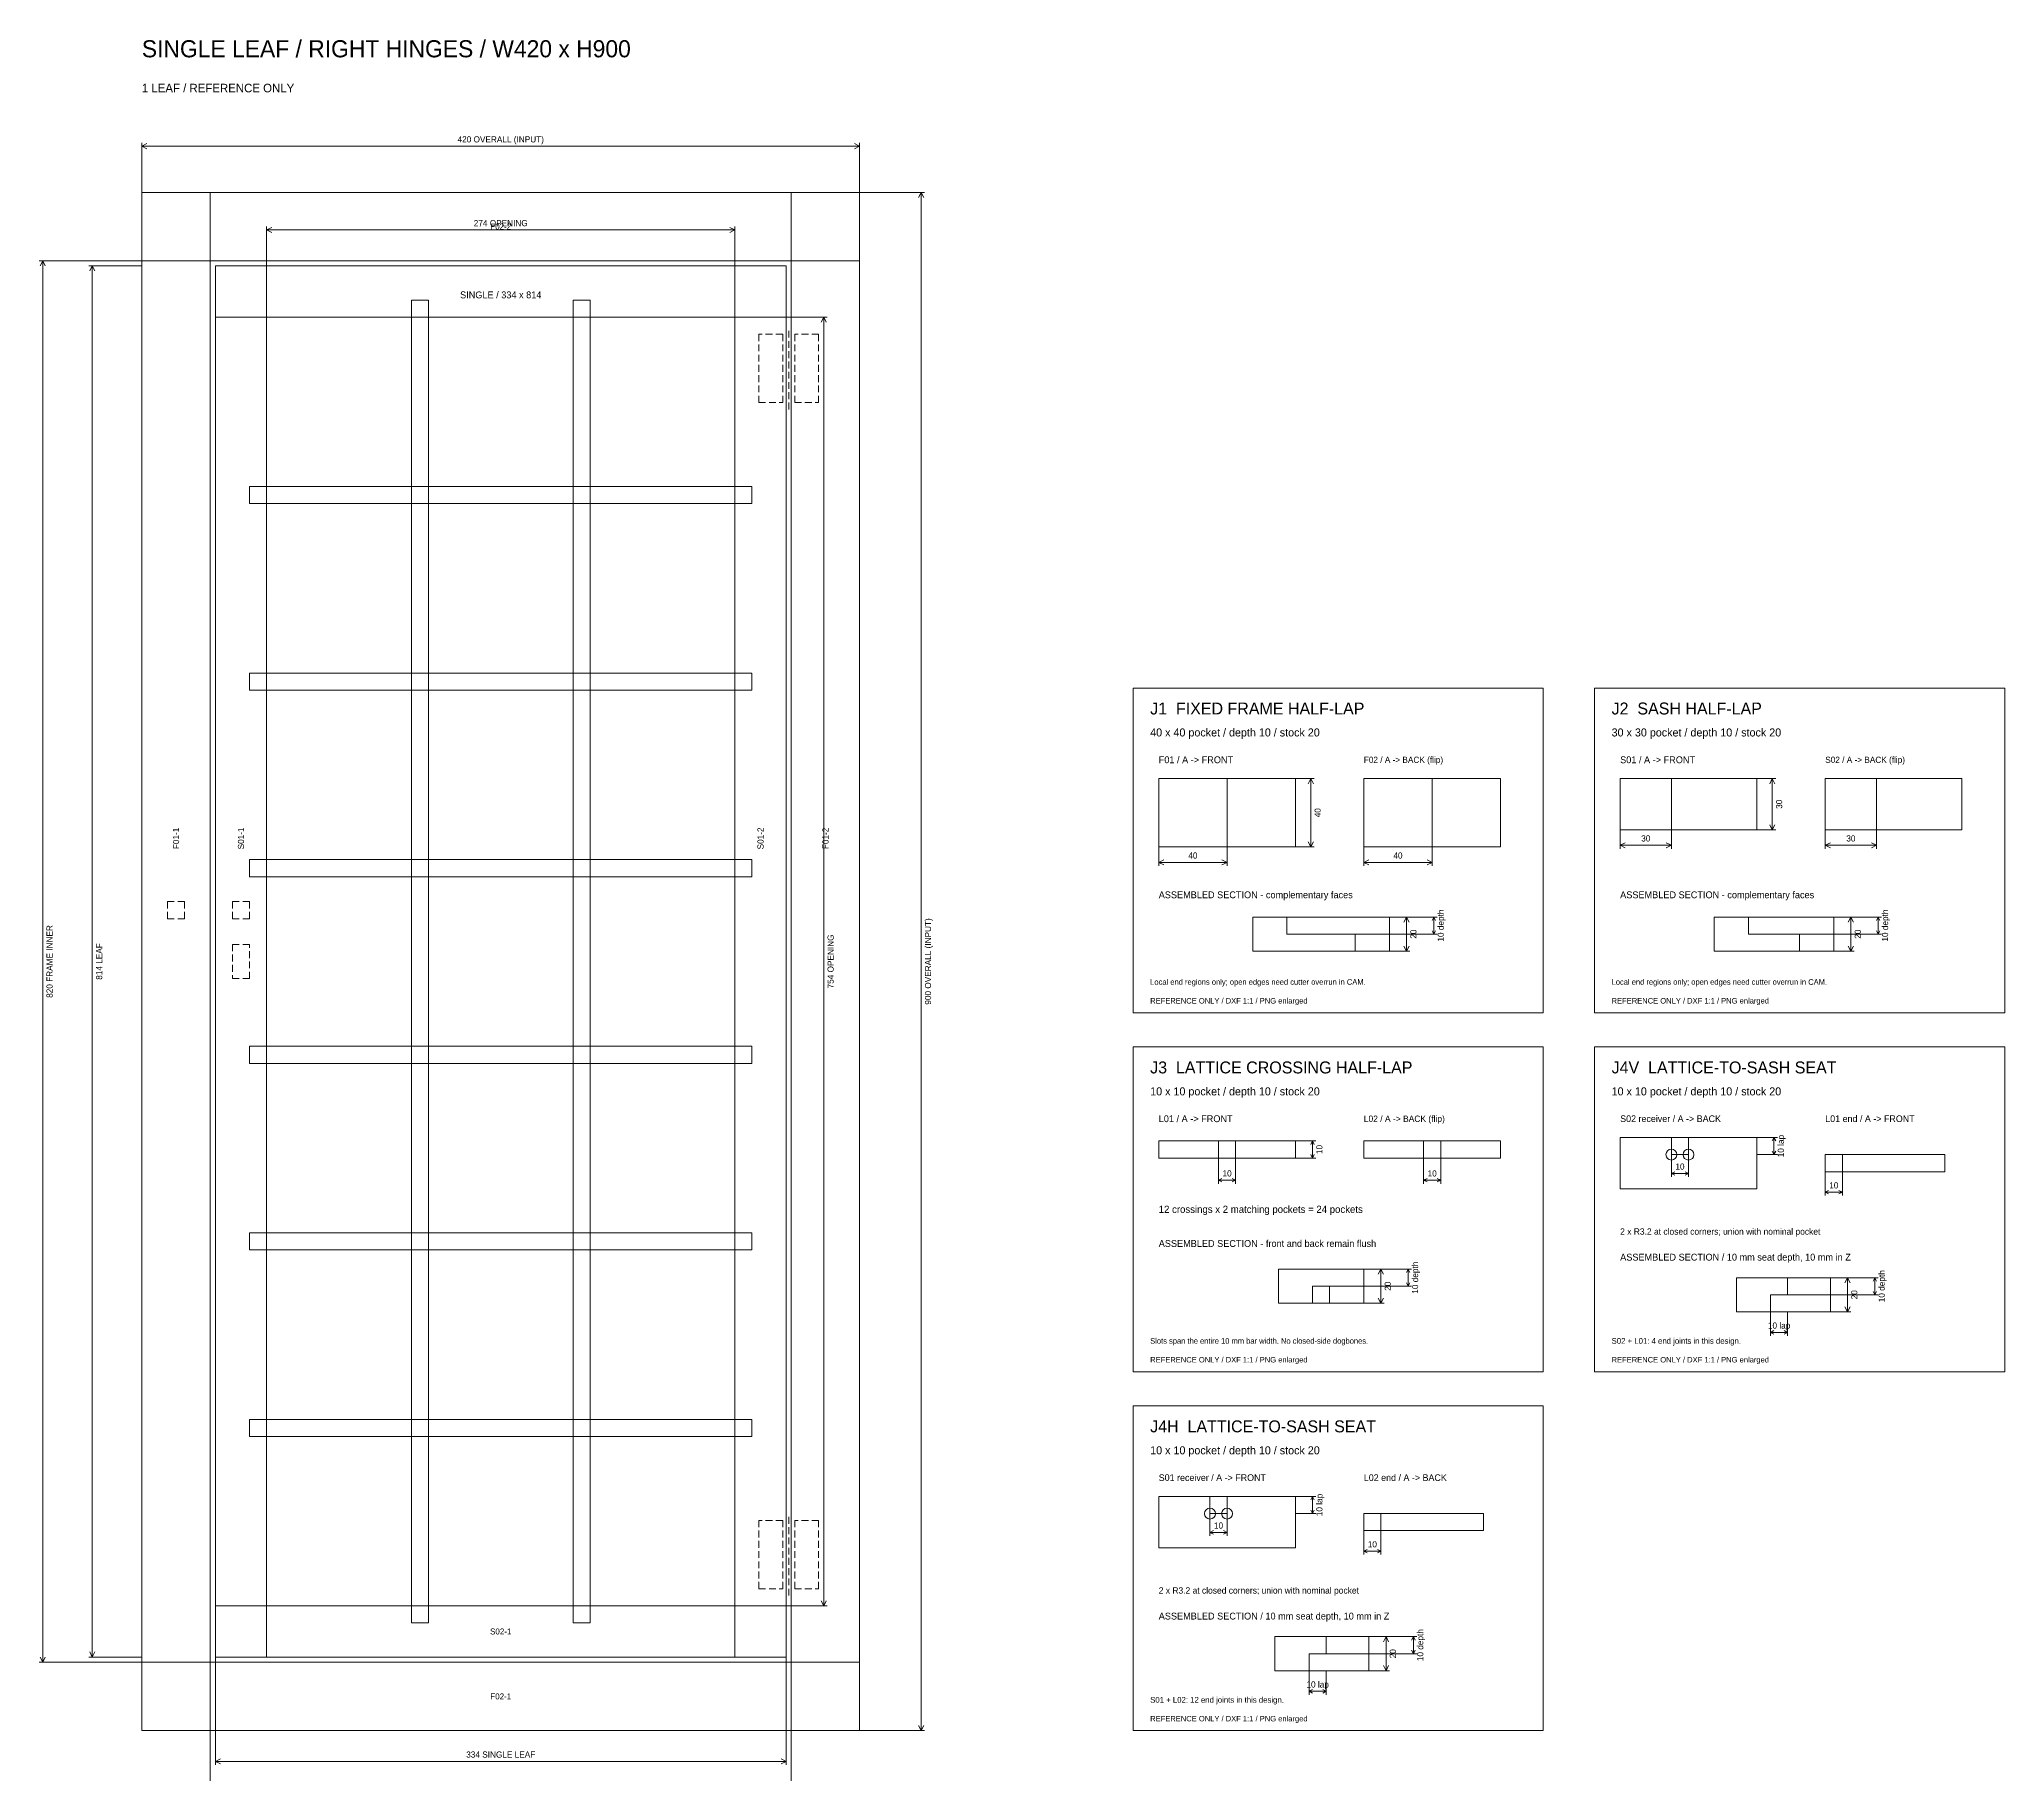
# Model space of a CAD drawing. Header units: millimetres. Extents: x -29 to 2440, y -456 to 1090.
# Drawn here: x 1290 to 2440, y 74 to 1090 of the extents above; entities that cross this region are included whole.
import ezdxf
from ezdxf.enums import TextEntityAlignment as Align

# ---------------------------------------------------------------- set-up
doc = ezdxf.new("R2010")
doc.units = ezdxf.units.MM
doc.linetypes.add('REF_DASH', pattern=[6, 4, -2])
for name, color, linetype, lineweight in [('ASSEMBLY_REFERENCE', 8, 'Continuous', 18), ('DIMENSIONS', 3, 'Continuous', 18), ('HINGE_REF', 4, 'REF_DASH', 18), ('JOINT_DETAILS_REF', 8, 'Continuous', 18), ('LATCH_REF', 4, 'REF_DASH', 18), ('NOTES', 7, 'Continuous', 18)]:
    doc.layers.add(name, color=color, linetype=linetype, lineweight=lineweight)

msp = doc.modelspace()

# ---------------------------------------------------------------- linework, layer by layer
at = {"layer": 'ASSEMBLY_REFERENCE'}
for points in [[(1350, 100), (1390, 100), (1390, 1000), (1350, 1000)], [(1770, 1000), (1770, 960), (1350, 960), (1350, 1000)], [(1770, 1000), (1730, 1000), (1730, 100), (1770, 100)], [(1393, 143), (1423, 143), (1423, 957), (1393, 957)], [(1727, 957), (1727, 927), (1393, 927), (1393, 957)], [(1727, 957), (1697, 957), (1697, 143), (1727, 143)], [(1517.7, 937), (1507.7, 937), (1507.7, 163), (1517.7, 163)], [(1612.3, 937), (1602.3, 937), (1602.3, 163), (1612.3, 163)], [(1707, 827.9), (1707, 817.9), (1413, 817.9), (1413, 827.9)], [(1707, 718.7), (1707, 708.7), (1413, 708.7), (1413, 718.7)], [(1707, 609.6), (1707, 599.6), (1413, 599.6), (1413, 609.6)], [(1707, 500.4), (1707, 490.4), (1413, 490.4), (1413, 500.4)], [(1707, 391.3), (1707, 381.3), (1413, 381.3), (1413, 391.3)], [(1707, 282.1), (1707, 272.1), (1413, 272.1), (1413, 282.1)], [(1393, 143), (1393, 173), (1727, 173), (1727, 143)], [(1350, 100), (1350, 140), (1770, 140), (1770, 100)]]:
    msp.add_lwpolyline(points, close=True, dxfattribs=at)
at = {"layer": 'ASSEMBLY_REFERENCE', "linetype": 'REF_DASH'}
msp.add_lwpolyline([(1423, 173), (1697, 173), (1697, 927), (1423, 927)], close=True, dxfattribs=at)
at = {"layer": 'DIMENSIONS'}
for p, q in [((1350, 1000), (1350, 1029)), ((1350, 1027), (1353, 1028.5)), ((1350, 1027), (1770, 1027)), ((1350, 1027), (1353, 1025.5)), ((1770, 1027), (1767, 1028.5)), ((1770, 1027), (1767, 1025.5)), ((1770, 1000), (1770, 1029)), ((1770, 1000), (1808, 1000)), ((1806, 1000), (1804.5, 997)), ((1806, 100), (1806, 1000)), ((1806, 1000), (1807.5, 997)), ((1423, 927), (1423, 980)), ((1423, 978), (1426, 979.5)), ((1423, 978), (1697, 978)), ((1423, 978), (1426, 976.5)), ((1697, 978), (1694, 979.5)), ((1697, 978), (1694, 976.5)), ((1697, 927), (1697, 980)), ((1390, 960), (1290, 960)), ((1292, 960), (1290.5, 957)), ((1292, 140), (1292, 960)), ((1292, 960), (1293.5, 957)), ((1350, 957), (1319, 957)), ((1321, 957), (1319.5, 954)), ((1321, 143), (1321, 957)), ((1321, 957), (1322.5, 954)), ((1697, 927), (1751, 927)), ((1749, 927), (1747.5, 924)), ((1749, 173), (1749, 927)), ((1749, 927), (1750.5, 924)), ((2025, 657), (2036, 657)), ((2034, 657), (2032.5, 654)), ((2034, 617), (2034, 657)), ((2034, 657), (2035.5, 654)), ((2295, 657), (2306, 657)), ((2304, 657), (2302.5, 654)), ((2304, 627), (2304, 657)), ((2304, 657), (2305.5, 654)), ((2215, 627), (2215, 616)), ((2245, 627), (2245, 616)), ((2295, 627), (2306, 627)), ((2304, 627), (2302.5, 630)), ((2304, 627), (2305.5, 630)), ((2335, 627), (2335, 616)), ((2365, 627), (2365, 616)), ((1945, 617), (1945, 606)), ((1945, 608), (1948, 609.5)), ((1985, 608), (1982, 609.5)), ((1985, 617), (1985, 606)), ((2025, 617), (2036, 617)), ((2034, 617), (2032.5, 620)), ((2034, 617), (2035.5, 620)), ((2065, 617), (2065, 606)), ((2065, 608), (2068, 609.5)), ((2105, 608), (2102, 609.5)), ((2105, 617), (2105, 606)), ((2215, 618), (2218, 619.5)), ((2215, 618), (2245, 618)), ((2215, 618), (2218, 616.5)), ((2245, 618), (2242, 619.5)), ((2245, 618), (2242, 616.5)), ((2335, 618), (2338, 619.5)), ((2335, 618), (2365, 618)), ((2335, 618), (2338, 616.5)), ((2365, 618), (2362, 619.5)), ((2365, 618), (2362, 616.5)), ((1945, 608), (1985, 608)), ((1945, 608), (1948, 606.5)), ((1985, 608), (1982, 606.5)), ((2065, 608), (2105, 608)), ((2065, 608), (2068, 606.5)), ((2105, 608), (2102, 606.5)), ((2060, 576), (2108, 576)), ((2080, 576), (2092, 576)), ((2090, 576), (2088.5, 573)), ((2090, 556), (2090, 576)), ((2090, 576), (2091.5, 573)), ((2106, 576), (2105, 574)), ((2106, 566), (2106, 576)), ((2106, 576), (2107, 574)), ((2320, 576), (2368, 576)), ((2340, 576), (2352, 576)), ((2350, 576), (2348.5, 573)), ((2350, 556), (2350, 576)), ((2350, 576), (2351.5, 573)), ((2366, 576), (2365, 574)), ((2366, 566), (2366, 576)), ((2366, 576), (2367, 574)), ((2060, 566), (2108, 566)), ((2106, 566), (2105, 568)), ((2106, 566), (2107, 568)), ((2320, 566), (2368, 566)), ((2366, 566), (2365, 568)), ((2366, 566), (2367, 568)), ((2080, 556), (2092, 556)), ((2090, 556), (2088.5, 559)), ((2090, 556), (2091.5, 559)), ((2340, 556), (2352, 556)), ((2350, 556), (2348.5, 559)), ((2350, 556), (2351.5, 559)), ((2025, 445), (2037, 445)), ((2035, 445), (2034, 443)), ((2035, 435), (2034, 437)), ((2035, 435), (2035, 445)), ((2035, 445), (2036, 443)), ((2035, 435), (2036, 437)), ((2245, 437), (2245, 424)), ((2255, 437), (2255, 424)), ((2295, 447), (2307, 447)), ((2295, 437), (2307, 437)), ((2305, 447), (2304, 445)), ((2305, 437), (2304, 439)), ((2305, 437), (2305, 447)), ((2305, 447), (2306, 445)), ((2305, 437), (2306, 439)), ((1980, 435), (1980, 420)), ((1990, 435), (1990, 420)), ((2025, 435), (2037, 435)), ((2100, 435), (2100, 420)), ((2110, 435), (2110, 420)), ((2245, 426), (2247, 427)), ((2245, 426), (2255, 426)), ((2245, 426), (2247, 425)), ((2255, 426), (2253, 427)), ((2255, 426), (2253, 425)), ((2335, 427), (2335, 413)), ((2345, 427), (2345, 413)), ((1980, 422), (1982, 423)), ((1980, 422), (1990, 422)), ((1980, 422), (1982, 421)), ((1990, 422), (1988, 423)), ((1990, 422), (1988, 421)), ((2100, 422), (2102, 423)), ((2100, 422), (2110, 422)), ((2100, 422), (2102, 421)), ((2110, 422), (2108, 423)), ((2110, 422), (2108, 421)), ((2335, 415), (2337, 416)), ((2335, 415), (2345, 415)), ((2335, 415), (2337, 414)), ((2345, 415), (2343, 416)), ((2345, 415), (2343, 414)), ((2045, 370), (2093, 370)), ((2065, 370), (2077, 370)), ((2075, 370), (2073.5, 367)), ((2075, 350), (2075, 370)), ((2075, 370), (2076.5, 367)), ((2091, 370), (2090, 368)), ((2091, 360), (2091, 370)), ((2091, 370), (2092, 368)), ((2045, 360), (2093, 360)), ((2091, 360), (2090, 362)), ((2091, 360), (2092, 362)), ((2313, 365), (2366, 365)), ((2338, 365), (2350, 365)), ((2348, 365), (2346.5, 362)), ((2348, 345), (2348, 365)), ((2348, 365), (2349.5, 362)), ((2364, 365), (2363, 363)), ((2364, 355), (2363, 357)), ((2364, 355), (2364, 365)), ((2364, 365), (2365, 363)), ((2364, 355), (2365, 357)), ((2065, 350), (2077, 350)), ((2075, 350), (2073.5, 353)), ((2075, 350), (2076.5, 353)), ((2303, 345), (2303, 331)), ((2313, 355), (2366, 355)), ((2313, 345), (2313, 331)), ((2338, 345), (2350, 345)), ((2348, 345), (2346.5, 348)), ((2348, 345), (2349.5, 348)), ((2303, 333), (2305, 334)), ((2313, 333), (2311, 334)), ((2303, 333), (2313, 333)), ((2303, 333), (2305, 332)), ((2313, 333), (2311, 332)), ((2025, 237), (2037, 237)), ((2035, 237), (2034, 235)), ((2035, 227), (2035, 237)), ((2035, 237), (2036, 235)), ((1975, 227), (1975, 214)), ((1985, 227), (1985, 214)), ((2025, 227), (2037, 227)), ((2035, 227), (2034, 229)), ((2035, 227), (2036, 229)), ((1975, 216), (1977, 217)), ((1975, 216), (1985, 216)), ((1975, 216), (1977, 215)), ((1985, 216), (1983, 217)), ((1985, 216), (1983, 215)), ((2065, 217), (2065, 203)), ((2075, 217), (2075, 203)), ((2065, 205), (2067, 206)), ((2065, 205), (2075, 205)), ((2065, 205), (2067, 204)), ((2075, 205), (2073, 206)), ((2075, 205), (2073, 204)), ((1697, 173), (1751, 173)), ((1749, 173), (1747.5, 176)), ((1749, 173), (1750.5, 176)), ((2043, 155), (2096, 155)), ((2068, 155), (2080, 155)), ((2078, 155), (2076.5, 152)), ((2078, 135), (2078, 155)), ((2078, 155), (2079.5, 152)), ((2094, 155), (2093, 153)), ((2094, 145), (2094, 155)), ((2094, 155), (2095, 153)), ((1390, 140), (1290, 140)), ((1292, 140), (1290.5, 143)), ((1292, 140), (1293.5, 143)), ((1350, 143), (1319, 143)), ((1321, 143), (1319.5, 146)), ((1321, 143), (1322.5, 146)), ((1390, 140), (1390, 26)), ((1393, 143), (1393, 80)), ((1727, 143), (1727, 80)), ((1730, 140), (1730, 26)), ((2043, 145), (2096, 145)), ((2078, 135), (2076.5, 138)), ((2078, 135), (2079.5, 138)), ((2094, 145), (2093, 147)), ((2094, 145), (2095, 147)), ((2033, 135), (2033, 121)), ((2043, 135), (2043, 121)), ((2068, 135), (2080, 135)), ((2033, 123), (2035, 124)), ((2033, 123), (2043, 123)), ((2033, 123), (2035, 122)), ((2043, 123), (2041, 124)), ((2043, 123), (2041, 122)), ((1770, 100), (1808, 100)), ((1806, 100), (1804.5, 103)), ((1806, 100), (1807.5, 103)), ((1393, 82), (1396, 83.5)), ((1393, 82), (1727, 82)), ((1393, 82), (1396, 80.5)), ((1727, 82), (1724, 83.5)), ((1727, 82), (1724, 80.5))]:
    msp.add_line(p, q, dxfattribs=at)
at = {"layer": 'HINGE_REF'}
for p, q in [((1728.5, 873), (1728.5, 921)), ((1728.5, 179), (1728.5, 227))]:
    msp.add_line(p, q, dxfattribs=at)
for points in [[(1725, 877), (1725, 917), (1711, 917), (1711, 877)], [(1746, 877), (1746, 917), (1732, 917), (1732, 877)], [(1725, 183), (1725, 223), (1711, 223), (1711, 183)], [(1746, 183), (1746, 223), (1732, 223), (1732, 183)]]:
    msp.add_lwpolyline(points, close=True, dxfattribs=at)
at = {"layer": 'JOINT_DETAILS_REF'}
for points in [[(1945, 617), (2025, 617), (2025, 657), (1945, 657)], [(1945, 617), (1985, 617), (1985, 657), (1945, 657)], [(2065, 617), (2145, 617), (2145, 657), (2065, 657)], [(2065, 617), (2105, 617), (2105, 657), (2065, 657)], [(2215, 627), (2295, 627), (2295, 657), (2215, 657)], [(2215, 627), (2245, 627), (2245, 657), (2215, 657)], [(2335, 627), (2415, 627), (2415, 657), (2335, 657)], [(2335, 627), (2365, 627), (2365, 657), (2335, 657)], [(2000, 556), (2060, 556), (2060, 566), (2020, 566), (2020, 576), (2000, 576)], [(2020, 566), (2060, 566), (2060, 556), (2080, 556), (2080, 576), (2020, 576)], [(2270, 556), (2320, 556), (2320, 566), (2290, 566), (2290, 576), (2270, 576)], [(2290, 566), (2320, 566), (2320, 556), (2340, 556), (2340, 576), (2290, 576)], [(1945, 435), (2025, 435), (2025, 445), (1945, 445)], [(1980, 435), (1990, 435), (1990, 445), (1980, 445)], [(2065, 435), (2145, 435), (2145, 445), (2065, 445)], [(2100, 435), (2110, 435), (2110, 445), (2100, 445)], [(2215, 417), (2295, 417), (2295, 447), (2215, 447)], [(2245, 437), (2255, 437), (2255, 447), (2245, 447)], [(2335, 427), (2405, 427), (2405, 437), (2335, 437)], [(2335, 427), (2345, 427), (2345, 437), (2335, 437)], [(2015, 350), (2035, 350), (2035, 360), (2045, 360), (2045, 350), (2065, 350), (2065, 370), (2015, 370)], [(2035, 350), (2045, 350), (2045, 360), (2035, 360)], [(2283, 345), (2303, 345), (2303, 355), (2313, 355), (2313, 365), (2283, 365)], [(2303, 345), (2338, 345), (2338, 365), (2313, 365), (2313, 355), (2303, 355)], [(1945, 207), (2025, 207), (2025, 237), (1945, 237)], [(1975, 227), (1985, 227), (1985, 237), (1975, 237)], [(2065, 217), (2135, 217), (2135, 227), (2065, 227)], [(2065, 217), (2075, 217), (2075, 227), (2065, 227)], [(2013, 135), (2033, 135), (2033, 145), (2043, 145), (2043, 155), (2013, 155)], [(2033, 135), (2068, 135), (2068, 155), (2043, 155), (2043, 145), (2033, 145)]]:
    msp.add_lwpolyline(points, close=True, dxfattribs=at)
for points in [[(2248.2, 437, 1), (2241.8, 437, 1)], [(2258.2, 437, 1), (2251.8, 437, 1)], [(1978.2, 227, 1), (1971.8, 227, 1)], [(1988.2, 227, 1), (1981.8, 227, 1)]]:
    msp.add_lwpolyline(points, format="xyb", close=True, dxfattribs=at)
at = {"layer": 'LATCH_REF'}
for points in [[(1375, 575), (1375, 585), (1365, 585), (1365, 575)], [(1413, 575), (1413, 585), (1403, 585), (1403, 575)], [(1413, 540), (1413, 560), (1403, 560), (1403, 540)]]:
    msp.add_lwpolyline(points, close=True, dxfattribs=at)
at = {"layer": 'NOTES'}
for points in [[(1930, 520), (2170, 520), (2170, 710), (1930, 710)], [(2200, 520), (2440, 520), (2440, 710), (2200, 710)], [(1930, 310), (2170, 310), (2170, 500), (1930, 500)], [(2200, 310), (2440, 310), (2440, 500), (2200, 500)], [(1930, 100), (2170, 100), (2170, 290), (1930, 290)]]:
    msp.add_lwpolyline(points, close=True, dxfattribs=at)

# ---------------------------------------------------------------- texts
at = {"layer": 'ASSEMBLY_REFERENCE'}
for s, height, p in [('F02-2', 3.5, (1560, 980)), ('SINGLE / 334 x 814', 4, (1560, 940)), ('S02-1', 3.5, (1560, 158)), ('F02-1', 3.5, (1560, 120))]:
    msp.add_text(s, height=height, dxfattribs=at).set_placement(p, align=Align.MIDDLE_CENTER)
for s, p in [('F01-1', (1370, 622)), ('S01-1', (1408, 622)), ('S01-2', (1712, 622)), ('F01-2', (1750, 622))]:
    msp.add_text(s, height=3.6, rotation=90, dxfattribs=at).set_placement(p, align=Align.MIDDLE_CENTER)
at = {"layer": 'DIMENSIONS'}
for s, p in [('420 OVERALL (INPUT)', (1560, 1031)), ('274 OPENING', (1560, 982)), ('30', (2230, 622)), ('30', (2350, 622)), ('40', (1965, 612)), ('40', (2085, 612)), ('10', (1985, 426)), ('10', (2105, 426)), ('10', (2250, 430)), ('10', (2340, 419)), ('10 lap', (2308, 337)), ('10', (1980, 220)), ('10', (2070, 209)), ('10 lap', (2038, 127)), ('334 SINGLE LEAF', (1560, 86))]:
    msp.add_text(s, height=3.6, dxfattribs=at).set_placement(p, align=Align.MIDDLE_CENTER)
for s, p in [('30', (2308, 642)), ('40', (2038, 637)), ('10 depth', (2110, 571)), ('10 depth', (2370, 571)), ('820 FRAME INNER', (1296, 550)), ('754 OPENING', (1753, 550)), ('900 OVERALL (INPUT)', (1810, 550)), ('20', (2094, 566)), ('20', (2354, 566)), ('814 LEAF', (1325, 550)), ('10', (2039, 440)), ('10 lap', (2309, 442)), ('10 depth', (2095, 365)), ('10 depth', (2368, 360)), ('20', (2079, 360)), ('20', (2352, 355)), ('10 lap', (2039, 232)), ('10 depth', (2098, 150)), ('20', (2082, 145))]:
    msp.add_text(s, height=3.6, rotation=90, dxfattribs=at).set_placement(p, align=Align.MIDDLE_CENTER)
at = {"layer": 'NOTES'}
for s, height, p in [('SINGLE LEAF / RIGHT HINGES / W420 x H900', 10, (1350, 1084)), ('1 LEAF / REFERENCE ONLY', 5, (1350, 1061)), ('J1  FIXED FRAME HALF-LAP', 7, (1940, 698)), ('J2  SASH HALF-LAP', 7, (2210, 698)), ('40 x 40 pocket / depth 10 / stock 20', 4.7, (1940, 684)), ('30 x 30 pocket / depth 10 / stock 20', 4.7, (2210, 684)), ('F01 / A -> FRONT', 4, (1945, 668)), ('F02 / A -> BACK (flip)', 3.6, (2065, 668)), ('S01 / A -> FRONT', 4, (2215, 668)), ('S02 / A -> BACK (flip)', 3.6, (2335, 668)), ('ASSEMBLED SECTION - complementary faces', 4, (1945, 589)), ('ASSEMBLED SECTION - complementary faces', 4, (2215, 589)), ('Local end regions only; open edges need cutter overrun in CAM.', 3.3, (1940, 538)), ('Local end regions only; open edges need cutter overrun in CAM.', 3.3, (2210, 538)), ('REFERENCE ONLY / DXF 1:1 / PNG enlarged', 3.2, (1940, 527)), ('REFERENCE ONLY / DXF 1:1 / PNG enlarged', 3.2, (2210, 527)), ('J3  LATTICE CROSSING HALF-LAP', 7, (1940, 488)), ('J4V  LATTICE-TO-SASH SEAT', 7, (2210, 488)), ('10 x 10 pocket / depth 10 / stock 20', 4.7, (1940, 474)), ('10 x 10 pocket / depth 10 / stock 20', 4.7, (2210, 474)), ('L01 / A -> FRONT', 4, (1945, 458)), ('L02 / A -> BACK (flip)', 3.7, (2065, 458)), ('S02 receiver / A -> BACK', 3.9, (2215, 458)), ('L01 end / A -> FRONT', 3.9, (2335, 458)), ('12 crossings x 2 matching pockets = 24 pockets', 4.2, (1945, 405)), ('2 x R3.2 at closed corners; union with nominal pocket', 3.7, (2215, 392)), ('ASSEMBLED SECTION - front and back remain flush', 4, (1945, 385)), ('ASSEMBLED SECTION / 10 mm seat depth, 10 mm in Z', 4, (2215, 377)), ('Slots span the entire 10 mm bar width. No closed-side dogbones.', 3.3, (1940, 328)), ('S02 + L01: 4 end joints in this design.', 3.4, (2210, 328)), ('REFERENCE ONLY / DXF 1:1 / PNG enlarged', 3.2, (1940, 317)), ('REFERENCE ONLY / DXF 1:1 / PNG enlarged', 3.2, (2210, 317)), ('J4H  LATTICE-TO-SASH SEAT', 7, (1940, 278)), ('10 x 10 pocket / depth 10 / stock 20', 4.7, (1940, 264)), ('S01 receiver / A -> FRONT', 3.9, (1945, 248)), ('L02 end / A -> BACK', 3.9, (2065, 248)), ('2 x R3.2 at closed corners; union with nominal pocket', 3.7, (1945, 182)), ('ASSEMBLED SECTION / 10 mm seat depth, 10 mm in Z', 4, (1945, 167)), ('S01 + L02: 12 end joints in this design.', 3.4, (1940, 118)), ('REFERENCE ONLY / DXF 1:1 / PNG enlarged', 3.2, (1940, 107))]:
    msp.add_text(s, height=height, dxfattribs=at).set_placement(p, align=Align.MIDDLE_LEFT)

doc.saveas('drawing.dxf')
